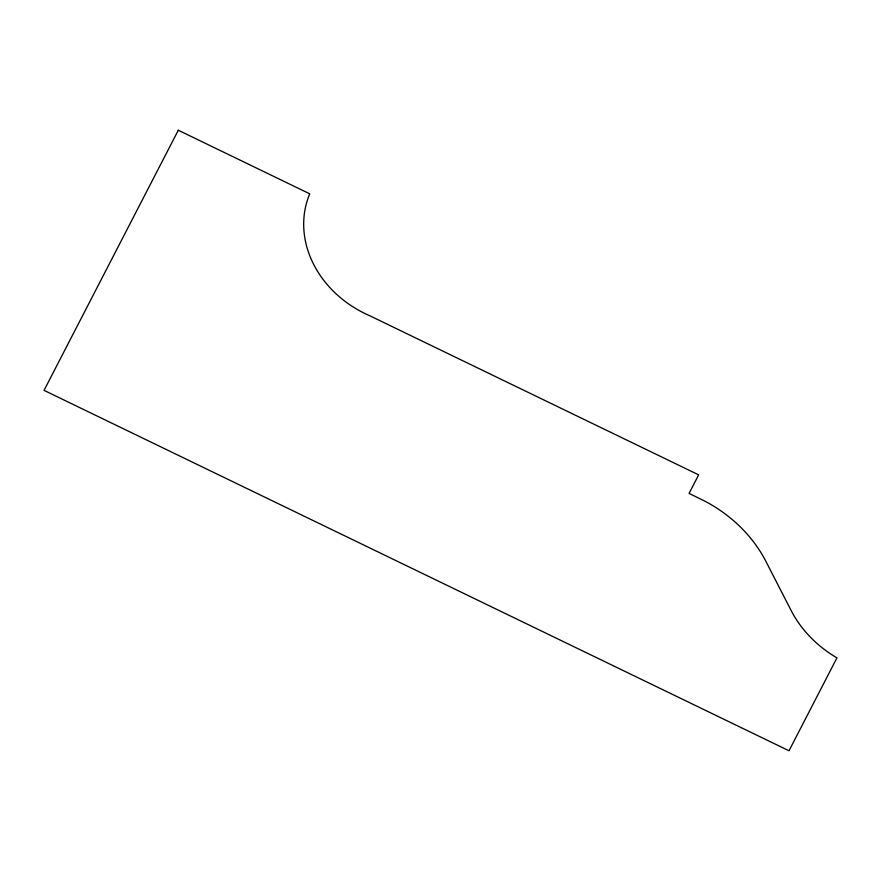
<?xml version="1.0" encoding="UTF-8"?>
<svg xmlns="http://www.w3.org/2000/svg" width="881" height="881" viewBox="0 0 881 881"><rect width="100%" height="100%" fill="white"/><g stroke="black" fill="none" stroke-linecap="round" stroke-linejoin="round"><path stroke-width="1.32" d="M178.292 130.234L44.05 390.371L789.013 750.766L836.95 657.865A111.38 95.467 21.7 0 1 791.072 610.39L765.93 561.428A133.538 114.464 21.7 0 0 701.871 499.637L689.063 493.437L698.655 474.859L369.998 315.861A104.608 89.664 21.7 0 1 309.749 193.831L178.292 130.234"/></g></svg>
